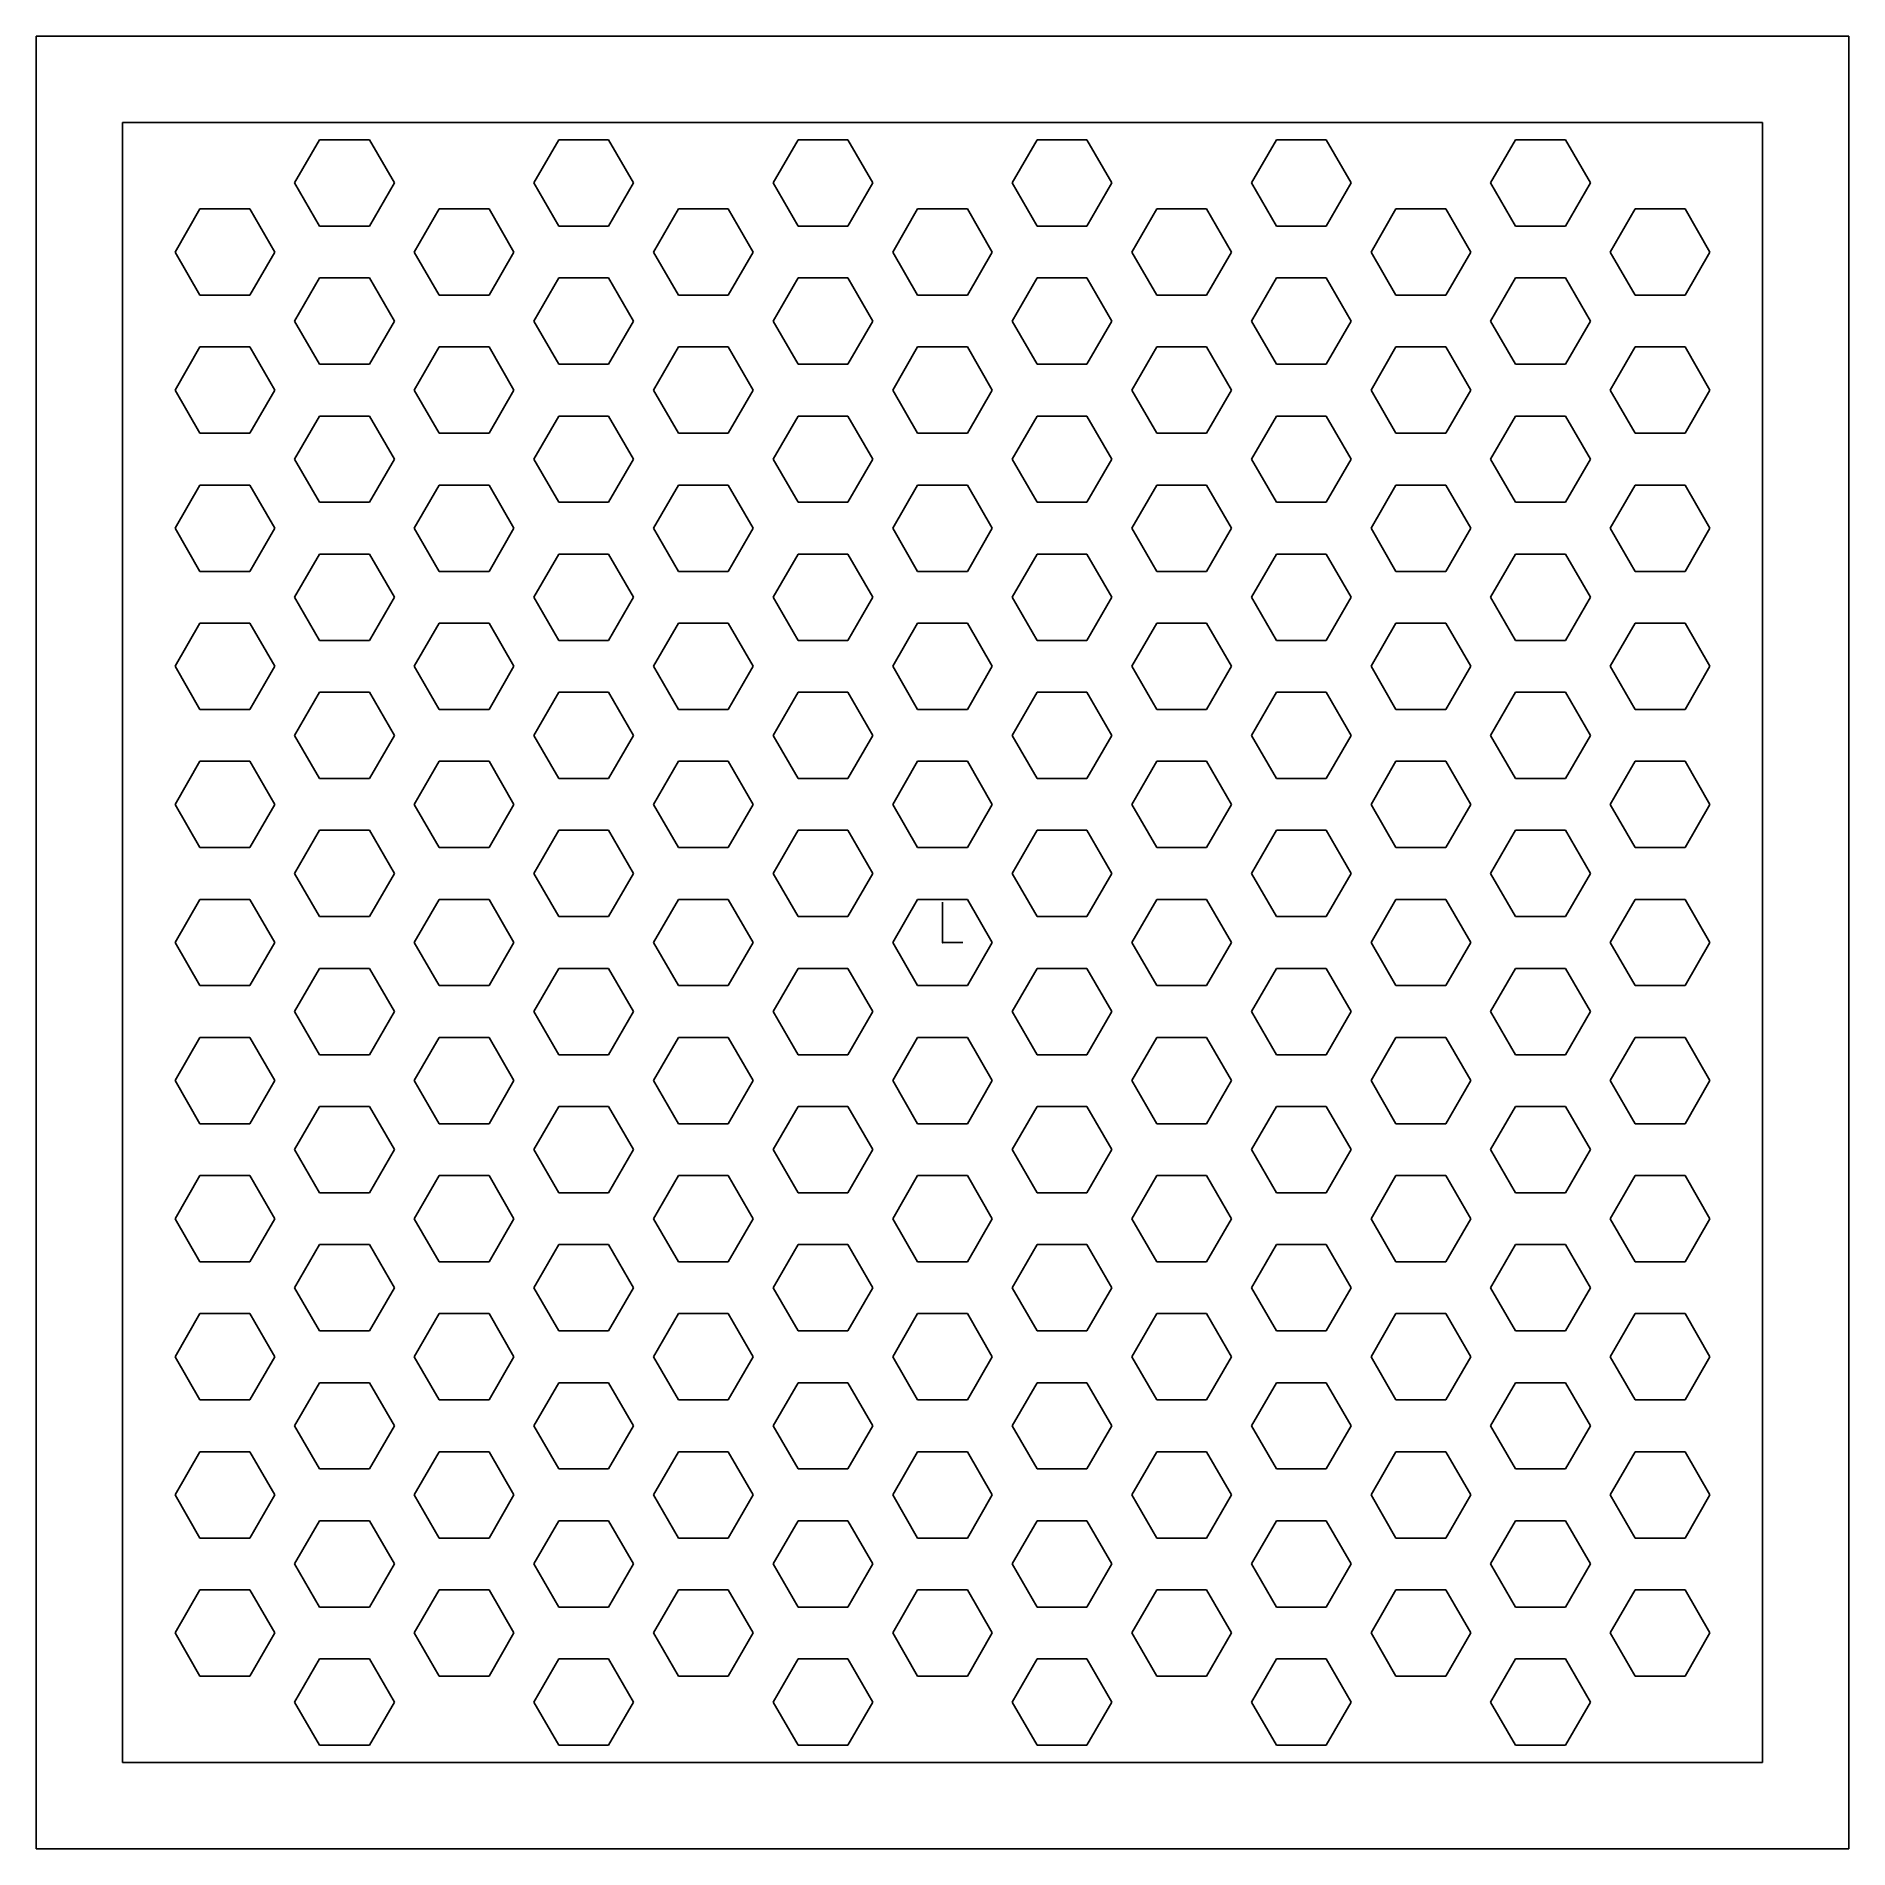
# Paper-space layout '_Front' of a CAD drawing. Header units: inches. Extents: x -10.5 to 10.5, y -10.5 to 10.5.
import ezdxf

# ---------------------------------------------------------------- set-up
doc = ezdxf.new("R2010")
doc.units = ezdxf.units.IN
doc.header["$MEASUREMENT"] = 0
doc.header["$PDSIZE"] = -1

psp = doc.layouts.new('_Front')

# ---------------------------------------------------------------- linework, layer by layer
at = {"color": 7, "linetype": 'Continuous', "lineweight": 25}
for p, q in [((-10.5, 10.5), (-10.5, -10.5)), ((10.5, 10.5), (-10.5, 10.5)), ((10.5, -10.5), (10.5, 10.5)), ((-9.5, 9.5), (-9.5, -9.5)), ((9.5, 9.5), (-9.5, 9.5)), ((9.5, -9.5), (9.5, 9.5)), ((-7.217, 9.3), (-7.506, 8.8)), ((-6.64, 9.3), (-7.217, 9.3)), ((-6.351, 8.8), (-6.64, 9.3)), ((-4.446, 9.3), (-4.734, 8.8)), ((-3.868, 9.3), (-4.446, 9.3)), ((-3.58, 8.8), (-3.868, 9.3)), ((-1.674, 9.3), (-1.963, 8.8)), ((-1.097, 9.3), (-1.674, 9.3)), ((-0.808, 8.8), (-1.097, 9.3)), ((1.097, 9.3), (0.808, 8.8)), ((1.674, 9.3), (1.097, 9.3)), ((1.963, 8.8), (1.674, 9.3)), ((3.868, 9.3), (3.58, 8.8)), ((4.446, 9.3), (3.868, 9.3)), ((4.734, 8.8), (4.446, 9.3)), ((6.64, 9.3), (6.351, 8.8)), ((7.217, 9.3), (6.64, 9.3)), ((7.506, 8.8), (7.217, 9.3)), ((-7.506, 8.8), (-7.217, 8.3)), ((-6.64, 8.3), (-6.351, 8.8)), ((-4.734, 8.8), (-4.446, 8.3)), ((-3.868, 8.3), (-3.58, 8.8)), ((-1.963, 8.8), (-1.674, 8.3)), ((-1.097, 8.3), (-0.808, 8.8)), ((0.808, 8.8), (1.097, 8.3)), ((1.674, 8.3), (1.963, 8.8)), ((3.58, 8.8), (3.868, 8.3)), ((4.446, 8.3), (4.734, 8.8)), ((6.351, 8.8), (6.64, 8.3)), ((7.217, 8.3), (7.506, 8.8)), ((-8.603, 8.5), (-8.891, 8)), ((-8.025, 8.5), (-8.603, 8.5)), ((-7.736, 8), (-8.025, 8.5)), ((-5.831, 8.5), (-6.12, 8)), ((-5.254, 8.5), (-5.831, 8.5)), ((-4.965, 8), (-5.254, 8.5)), ((-3.06, 8.5), (-3.349, 8)), ((-2.483, 8.5), (-3.06, 8.5)), ((-2.194, 8), (-2.483, 8.5)), ((-0.289, 8.5), (-0.577, 8)), ((0.289, 8.5), (-0.289, 8.5)), ((0.577, 8), (0.289, 8.5)), ((2.483, 8.5), (2.194, 8)), ((3.06, 8.5), (2.483, 8.5)), ((3.349, 8), (3.06, 8.5)), ((5.254, 8.5), (4.965, 8)), ((5.831, 8.5), (5.254, 8.5)), ((6.12, 8), (5.831, 8.5)), ((8.025, 8.5), (7.736, 8)), ((8.603, 8.5), (8.025, 8.5)), ((8.891, 8), (8.603, 8.5)), ((-7.217, 8.3), (-6.64, 8.3)), ((-4.446, 8.3), (-3.868, 8.3)), ((-1.674, 8.3), (-1.097, 8.3)), ((1.097, 8.3), (1.674, 8.3)), ((3.868, 8.3), (4.446, 8.3)), ((6.64, 8.3), (7.217, 8.3)), ((-8.891, 8), (-8.603, 7.5)), ((-8.025, 7.5), (-7.736, 8)), ((-6.12, 8), (-5.831, 7.5)), ((-5.254, 7.5), (-4.965, 8)), ((-3.349, 8), (-3.06, 7.5)), ((-2.483, 7.5), (-2.194, 8)), ((-0.577, 8), (-0.289, 7.5)), ((0.289, 7.5), (0.577, 8)), ((2.194, 8), (2.483, 7.5)), ((3.06, 7.5), (3.349, 8)), ((4.965, 8), (5.254, 7.5)), ((5.831, 7.5), (6.12, 8)), ((7.736, 8), (8.025, 7.5)), ((8.603, 7.5), (8.891, 8)), ((-7.217, 7.7), (-7.506, 7.2)), ((-6.64, 7.7), (-7.217, 7.7)), ((-6.351, 7.2), (-6.64, 7.7)), ((-4.446, 7.7), (-4.734, 7.2)), ((-3.868, 7.7), (-4.446, 7.7)), ((-3.58, 7.2), (-3.868, 7.7)), ((-1.674, 7.7), (-1.963, 7.2)), ((-1.097, 7.7), (-1.674, 7.7)), ((-0.808, 7.2), (-1.097, 7.7)), ((1.097, 7.7), (0.808, 7.2)), ((1.674, 7.7), (1.097, 7.7)), ((1.963, 7.2), (1.674, 7.7)), ((3.868, 7.7), (3.58, 7.2)), ((4.446, 7.7), (3.868, 7.7)), ((4.734, 7.2), (4.446, 7.7)), ((6.64, 7.7), (6.351, 7.2)), ((7.217, 7.7), (6.64, 7.7)), ((7.506, 7.2), (7.217, 7.7)), ((-8.603, 7.5), (-8.025, 7.5)), ((-5.831, 7.5), (-5.254, 7.5)), ((-3.06, 7.5), (-2.483, 7.5)), ((-0.289, 7.5), (0.289, 7.5)), ((2.483, 7.5), (3.06, 7.5)), ((5.254, 7.5), (5.831, 7.5)), ((8.025, 7.5), (8.603, 7.5)), ((-7.506, 7.2), (-7.217, 6.7)), ((-6.64, 6.7), (-6.351, 7.2)), ((-4.734, 7.2), (-4.446, 6.7)), ((-3.868, 6.7), (-3.58, 7.2)), ((-1.963, 7.2), (-1.674, 6.7)), ((-1.097, 6.7), (-0.808, 7.2)), ((0.808, 7.2), (1.097, 6.7)), ((1.674, 6.7), (1.963, 7.2)), ((3.58, 7.2), (3.868, 6.7)), ((4.446, 6.7), (4.734, 7.2)), ((6.351, 7.2), (6.64, 6.7)), ((7.217, 6.7), (7.506, 7.2)), ((-8.603, 6.9), (-8.891, 6.4)), ((-8.025, 6.9), (-8.603, 6.9)), ((-7.736, 6.4), (-8.025, 6.9)), ((-5.831, 6.9), (-6.12, 6.4)), ((-5.254, 6.9), (-5.831, 6.9)), ((-4.965, 6.4), (-5.254, 6.9)), ((-3.06, 6.9), (-3.349, 6.4)), ((-2.483, 6.9), (-3.06, 6.9)), ((-2.194, 6.4), (-2.483, 6.9)), ((-0.289, 6.9), (-0.577, 6.4)), ((0.289, 6.9), (-0.289, 6.9)), ((0.577, 6.4), (0.289, 6.9)), ((2.483, 6.9), (2.194, 6.4)), ((3.06, 6.9), (2.483, 6.9)), ((3.349, 6.4), (3.06, 6.9)), ((5.254, 6.9), (4.965, 6.4)), ((5.831, 6.9), (5.254, 6.9)), ((6.12, 6.4), (5.831, 6.9)), ((8.025, 6.9), (7.736, 6.4)), ((8.603, 6.9), (8.025, 6.9)), ((8.891, 6.4), (8.603, 6.9)), ((-7.217, 6.7), (-6.64, 6.7)), ((-4.446, 6.7), (-3.868, 6.7)), ((-1.674, 6.7), (-1.097, 6.7)), ((1.097, 6.7), (1.674, 6.7)), ((3.868, 6.7), (4.446, 6.7)), ((6.64, 6.7), (7.217, 6.7)), ((-8.891, 6.4), (-8.603, 5.9)), ((-8.025, 5.9), (-7.736, 6.4)), ((-6.12, 6.4), (-5.831, 5.9)), ((-5.254, 5.9), (-4.965, 6.4)), ((-3.349, 6.4), (-3.06, 5.9)), ((-2.483, 5.9), (-2.194, 6.4)), ((-0.577, 6.4), (-0.289, 5.9)), ((0.289, 5.9), (0.577, 6.4)), ((2.194, 6.4), (2.483, 5.9)), ((3.06, 5.9), (3.349, 6.4)), ((4.965, 6.4), (5.254, 5.9)), ((5.831, 5.9), (6.12, 6.4)), ((7.736, 6.4), (8.025, 5.9)), ((8.603, 5.9), (8.891, 6.4)), ((-7.217, 6.1), (-7.506, 5.6)), ((-6.64, 6.1), (-7.217, 6.1)), ((-6.351, 5.6), (-6.64, 6.1)), ((-4.446, 6.1), (-4.734, 5.6)), ((-3.868, 6.1), (-4.446, 6.1)), ((-3.58, 5.6), (-3.868, 6.1)), ((-1.674, 6.1), (-1.963, 5.6)), ((-1.097, 6.1), (-1.674, 6.1)), ((-0.808, 5.6), (-1.097, 6.1)), ((1.097, 6.1), (0.808, 5.6)), ((1.674, 6.1), (1.097, 6.1)), ((1.963, 5.6), (1.674, 6.1)), ((3.868, 6.1), (3.58, 5.6)), ((4.446, 6.1), (3.868, 6.1)), ((4.734, 5.6), (4.446, 6.1)), ((6.64, 6.1), (6.351, 5.6)), ((7.217, 6.1), (6.64, 6.1)), ((7.506, 5.6), (7.217, 6.1)), ((-8.603, 5.9), (-8.025, 5.9)), ((-5.831, 5.9), (-5.254, 5.9)), ((-3.06, 5.9), (-2.483, 5.9)), ((-0.289, 5.9), (0.289, 5.9)), ((2.483, 5.9), (3.06, 5.9)), ((5.254, 5.9), (5.831, 5.9)), ((8.025, 5.9), (8.603, 5.9)), ((-7.506, 5.6), (-7.217, 5.1)), ((-6.64, 5.1), (-6.351, 5.6)), ((-4.734, 5.6), (-4.446, 5.1)), ((-3.868, 5.1), (-3.58, 5.6)), ((-1.963, 5.6), (-1.674, 5.1)), ((-1.097, 5.1), (-0.808, 5.6)), ((0.808, 5.6), (1.097, 5.1)), ((1.674, 5.1), (1.963, 5.6)), ((3.58, 5.6), (3.868, 5.1)), ((4.446, 5.1), (4.734, 5.6)), ((6.351, 5.6), (6.64, 5.1)), ((7.217, 5.1), (7.506, 5.6)), ((-8.603, 5.3), (-8.891, 4.8)), ((-8.025, 5.3), (-8.603, 5.3)), ((-7.736, 4.8), (-8.025, 5.3)), ((-5.831, 5.3), (-6.12, 4.8)), ((-5.254, 5.3), (-5.831, 5.3)), ((-4.965, 4.8), (-5.254, 5.3)), ((-3.06, 5.3), (-3.349, 4.8)), ((-2.483, 5.3), (-3.06, 5.3)), ((-2.194, 4.8), (-2.483, 5.3)), ((-0.289, 5.3), (-0.577, 4.8)), ((0.289, 5.3), (-0.289, 5.3)), ((0.577, 4.8), (0.289, 5.3)), ((2.483, 5.3), (2.194, 4.8)), ((3.06, 5.3), (2.483, 5.3)), ((3.349, 4.8), (3.06, 5.3)), ((5.254, 5.3), (4.965, 4.8)), ((5.831, 5.3), (5.254, 5.3)), ((6.12, 4.8), (5.831, 5.3)), ((8.025, 5.3), (7.736, 4.8)), ((8.603, 5.3), (8.025, 5.3)), ((8.891, 4.8), (8.603, 5.3)), ((-7.217, 5.1), (-6.64, 5.1)), ((-4.446, 5.1), (-3.868, 5.1)), ((-1.674, 5.1), (-1.097, 5.1)), ((1.097, 5.1), (1.674, 5.1)), ((3.868, 5.1), (4.446, 5.1)), ((6.64, 5.1), (7.217, 5.1)), ((-8.891, 4.8), (-8.603, 4.3)), ((-8.025, 4.3), (-7.736, 4.8)), ((-6.12, 4.8), (-5.831, 4.3)), ((-5.254, 4.3), (-4.965, 4.8)), ((-3.349, 4.8), (-3.06, 4.3)), ((-2.483, 4.3), (-2.194, 4.8)), ((-0.577, 4.8), (-0.289, 4.3)), ((0.289, 4.3), (0.577, 4.8)), ((2.194, 4.8), (2.483, 4.3)), ((3.06, 4.3), (3.349, 4.8)), ((4.965, 4.8), (5.254, 4.3)), ((5.831, 4.3), (6.12, 4.8)), ((7.736, 4.8), (8.025, 4.3)), ((8.603, 4.3), (8.891, 4.8)), ((-7.217, 4.5), (-7.506, 4)), ((-6.64, 4.5), (-7.217, 4.5)), ((-6.351, 4), (-6.64, 4.5)), ((-4.446, 4.5), (-4.734, 4)), ((-3.868, 4.5), (-4.446, 4.5)), ((-3.58, 4), (-3.868, 4.5)), ((-1.674, 4.5), (-1.963, 4)), ((-1.097, 4.5), (-1.674, 4.5)), ((-0.808, 4), (-1.097, 4.5)), ((1.097, 4.5), (0.808, 4)), ((1.674, 4.5), (1.097, 4.5)), ((1.963, 4), (1.674, 4.5)), ((3.868, 4.5), (3.58, 4)), ((4.446, 4.5), (3.868, 4.5)), ((4.734, 4), (4.446, 4.5)), ((6.64, 4.5), (6.351, 4)), ((7.217, 4.5), (6.64, 4.5)), ((7.506, 4), (7.217, 4.5)), ((-8.603, 4.3), (-8.025, 4.3)), ((-5.831, 4.3), (-5.254, 4.3)), ((-3.06, 4.3), (-2.483, 4.3)), ((-0.289, 4.3), (0.289, 4.3)), ((2.483, 4.3), (3.06, 4.3)), ((5.254, 4.3), (5.831, 4.3)), ((8.025, 4.3), (8.603, 4.3)), ((-7.506, 4), (-7.217, 3.5)), ((-6.64, 3.5), (-6.351, 4)), ((-4.734, 4), (-4.446, 3.5)), ((-3.868, 3.5), (-3.58, 4)), ((-1.963, 4), (-1.674, 3.5)), ((-1.097, 3.5), (-0.808, 4)), ((0.808, 4), (1.097, 3.5)), ((1.674, 3.5), (1.963, 4)), ((3.58, 4), (3.868, 3.5)), ((4.446, 3.5), (4.734, 4)), ((6.351, 4), (6.64, 3.5)), ((7.217, 3.5), (7.506, 4)), ((-8.603, 3.7), (-8.891, 3.2)), ((-8.025, 3.7), (-8.603, 3.7)), ((-7.736, 3.2), (-8.025, 3.7)), ((-5.831, 3.7), (-6.12, 3.2)), ((-5.254, 3.7), (-5.831, 3.7)), ((-4.965, 3.2), (-5.254, 3.7)), ((-3.06, 3.7), (-3.349, 3.2)), ((-2.483, 3.7), (-3.06, 3.7)), ((-2.194, 3.2), (-2.483, 3.7)), ((-0.289, 3.7), (-0.577, 3.2)), ((0.289, 3.7), (-0.289, 3.7)), ((0.577, 3.2), (0.289, 3.7)), ((2.483, 3.7), (2.194, 3.2)), ((3.06, 3.7), (2.483, 3.7)), ((3.349, 3.2), (3.06, 3.7)), ((5.254, 3.7), (4.965, 3.2)), ((5.831, 3.7), (5.254, 3.7)), ((6.12, 3.2), (5.831, 3.7)), ((8.025, 3.7), (7.736, 3.2)), ((8.603, 3.7), (8.025, 3.7)), ((8.891, 3.2), (8.603, 3.7)), ((-7.217, 3.5), (-6.64, 3.5)), ((-4.446, 3.5), (-3.868, 3.5)), ((-1.674, 3.5), (-1.097, 3.5)), ((1.097, 3.5), (1.674, 3.5)), ((3.868, 3.5), (4.446, 3.5)), ((6.64, 3.5), (7.217, 3.5)), ((-8.891, 3.2), (-8.603, 2.7)), ((-8.025, 2.7), (-7.736, 3.2)), ((-6.12, 3.2), (-5.831, 2.7)), ((-5.254, 2.7), (-4.965, 3.2)), ((-3.349, 3.2), (-3.06, 2.7)), ((-2.483, 2.7), (-2.194, 3.2)), ((-0.577, 3.2), (-0.289, 2.7)), ((0.289, 2.7), (0.577, 3.2)), ((2.194, 3.2), (2.483, 2.7)), ((3.06, 2.7), (3.349, 3.2)), ((4.965, 3.2), (5.254, 2.7)), ((5.831, 2.7), (6.12, 3.2)), ((7.736, 3.2), (8.025, 2.7)), ((8.603, 2.7), (8.891, 3.2)), ((-7.217, 2.9), (-7.506, 2.4)), ((-6.64, 2.9), (-7.217, 2.9)), ((-6.351, 2.4), (-6.64, 2.9)), ((-4.446, 2.9), (-4.734, 2.4)), ((-3.868, 2.9), (-4.446, 2.9)), ((-3.58, 2.4), (-3.868, 2.9)), ((-1.674, 2.9), (-1.963, 2.4)), ((-1.097, 2.9), (-1.674, 2.9)), ((-0.808, 2.4), (-1.097, 2.9)), ((1.097, 2.9), (0.808, 2.4)), ((1.674, 2.9), (1.097, 2.9)), ((1.963, 2.4), (1.674, 2.9)), ((3.868, 2.9), (3.58, 2.4)), ((4.446, 2.9), (3.868, 2.9)), ((4.734, 2.4), (4.446, 2.9)), ((6.64, 2.9), (6.351, 2.4)), ((7.217, 2.9), (6.64, 2.9)), ((7.506, 2.4), (7.217, 2.9)), ((-8.603, 2.7), (-8.025, 2.7)), ((-5.831, 2.7), (-5.254, 2.7)), ((-3.06, 2.7), (-2.483, 2.7)), ((-0.289, 2.7), (0.289, 2.7)), ((2.483, 2.7), (3.06, 2.7)), ((5.254, 2.7), (5.831, 2.7)), ((8.025, 2.7), (8.603, 2.7)), ((-7.506, 2.4), (-7.217, 1.9)), ((-6.64, 1.9), (-6.351, 2.4)), ((-4.734, 2.4), (-4.446, 1.9)), ((-3.868, 1.9), (-3.58, 2.4)), ((-1.963, 2.4), (-1.674, 1.9)), ((-1.097, 1.9), (-0.808, 2.4)), ((0.808, 2.4), (1.097, 1.9)), ((1.674, 1.9), (1.963, 2.4)), ((3.58, 2.4), (3.868, 1.9)), ((4.446, 1.9), (4.734, 2.4)), ((6.351, 2.4), (6.64, 1.9)), ((7.217, 1.9), (7.506, 2.4)), ((-8.603, 2.1), (-8.891, 1.6)), ((-8.025, 2.1), (-8.603, 2.1)), ((-7.736, 1.6), (-8.025, 2.1)), ((-5.831, 2.1), (-6.12, 1.6)), ((-5.254, 2.1), (-5.831, 2.1)), ((-4.965, 1.6), (-5.254, 2.1)), ((-3.06, 2.1), (-3.349, 1.6)), ((-2.483, 2.1), (-3.06, 2.1)), ((-2.194, 1.6), (-2.483, 2.1)), ((-0.289, 2.1), (-0.577, 1.6)), ((0.289, 2.1), (-0.289, 2.1)), ((0.577, 1.6), (0.289, 2.1)), ((2.483, 2.1), (2.194, 1.6)), ((3.06, 2.1), (2.483, 2.1)), ((3.349, 1.6), (3.06, 2.1)), ((5.254, 2.1), (4.965, 1.6)), ((5.831, 2.1), (5.254, 2.1)), ((6.12, 1.6), (5.831, 2.1)), ((8.025, 2.1), (7.736, 1.6)), ((8.603, 2.1), (8.025, 2.1)), ((8.891, 1.6), (8.603, 2.1)), ((-7.217, 1.9), (-6.64, 1.9)), ((-4.446, 1.9), (-3.868, 1.9)), ((-1.674, 1.9), (-1.097, 1.9)), ((1.097, 1.9), (1.674, 1.9)), ((3.868, 1.9), (4.446, 1.9)), ((6.64, 1.9), (7.217, 1.9)), ((-8.891, 1.6), (-8.603, 1.1)), ((-8.025, 1.1), (-7.736, 1.6)), ((-6.12, 1.6), (-5.831, 1.1)), ((-5.254, 1.1), (-4.965, 1.6)), ((-3.349, 1.6), (-3.06, 1.1)), ((-2.483, 1.1), (-2.194, 1.6)), ((-0.577, 1.6), (-0.289, 1.1)), ((0.289, 1.1), (0.577, 1.6)), ((2.194, 1.6), (2.483, 1.1)), ((3.06, 1.1), (3.349, 1.6)), ((4.965, 1.6), (5.254, 1.1)), ((5.831, 1.1), (6.12, 1.6)), ((7.736, 1.6), (8.025, 1.1)), ((8.603, 1.1), (8.891, 1.6)), ((-7.217, 1.3), (-7.506, 0.8)), ((-6.64, 1.3), (-7.217, 1.3)), ((-6.351, 0.8), (-6.64, 1.3)), ((-4.446, 1.3), (-4.734, 0.8)), ((-3.868, 1.3), (-4.446, 1.3)), ((-3.58, 0.8), (-3.868, 1.3)), ((-1.674, 1.3), (-1.963, 0.8)), ((-1.097, 1.3), (-1.674, 1.3)), ((-0.808, 0.8), (-1.097, 1.3)), ((1.097, 1.3), (0.808, 0.8)), ((1.674, 1.3), (1.097, 1.3)), ((1.963, 0.8), (1.674, 1.3)), ((3.868, 1.3), (3.58, 0.8)), ((4.446, 1.3), (3.868, 1.3)), ((4.734, 0.8), (4.446, 1.3)), ((6.64, 1.3), (6.351, 0.8)), ((7.217, 1.3), (6.64, 1.3)), ((7.506, 0.8), (7.217, 1.3)), ((-8.603, 1.1), (-8.025, 1.1)), ((-5.831, 1.1), (-5.254, 1.1)), ((-3.06, 1.1), (-2.483, 1.1)), ((-0.289, 1.1), (0.289, 1.1)), ((2.483, 1.1), (3.06, 1.1)), ((5.254, 1.1), (5.831, 1.1)), ((8.025, 1.1), (8.603, 1.1)), ((-7.506, 0.8), (-7.217, 0.3)), ((-6.64, 0.3), (-6.351, 0.8)), ((-4.734, 0.8), (-4.446, 0.3)), ((-3.868, 0.3), (-3.58, 0.8)), ((-1.963, 0.8), (-1.674, 0.3)), ((-1.097, 0.3), (-0.808, 0.8)), ((0.808, 0.8), (1.097, 0.3)), ((1.674, 0.3), (1.963, 0.8)), ((3.58, 0.8), (3.868, 0.3)), ((4.446, 0.3), (4.734, 0.8)), ((6.351, 0.8), (6.64, 0.3)), ((7.217, 0.3), (7.506, 0.8)), ((-8.603, 0.5), (-8.891, 0)), ((-8.025, 0.5), (-8.603, 0.5)), ((-7.736, 0), (-8.025, 0.5)), ((-5.831, 0.5), (-6.12, 0)), ((-5.254, 0.5), (-5.831, 0.5)), ((-4.965, 0), (-5.254, 0.5)), ((-3.06, 0.5), (-3.349, 0)), ((-2.483, 0.5), (-3.06, 0.5)), ((-2.194, 0), (-2.483, 0.5)), ((-0.289, 0.5), (-0.577, 0)), ((0.289, 0.5), (-0.289, 0.5)), ((0.577, 0), (0.289, 0.5)), ((2.483, 0.5), (2.194, 0)), ((3.06, 0.5), (2.483, 0.5)), ((3.349, 0), (3.06, 0.5)), ((5.254, 0.5), (4.965, 0)), ((5.831, 0.5), (5.254, 0.5)), ((6.12, 0), (5.831, 0.5)), ((8.025, 0.5), (7.736, 0)), ((8.603, 0.5), (8.025, 0.5)), ((8.891, 0), (8.603, 0.5)), ((-7.217, 0.3), (-6.64, 0.3)), ((-4.446, 0.3), (-3.868, 0.3)), ((-1.674, 0.3), (-1.097, 0.3)), ((1.097, 0.3), (1.674, 0.3)), ((3.868, 0.3), (4.446, 0.3)), ((6.64, 0.3), (7.217, 0.3)), ((-8.891, 0), (-8.603, -0.5)), ((-8.025, -0.5), (-7.736, 0)), ((-6.12, 0), (-5.831, -0.5)), ((-5.254, -0.5), (-4.965, 0)), ((-3.349, 0), (-3.06, -0.5)), ((-2.483, -0.5), (-2.194, 0)), ((-0.577, 0), (-0.289, -0.5)), ((0.289, -0.5), (0.577, 0)), ((2.194, 0), (2.483, -0.5)), ((3.06, -0.5), (3.349, 0)), ((4.965, 0), (5.254, -0.5)), ((5.831, -0.5), (6.12, 0)), ((7.736, 0), (8.025, -0.5)), ((8.603, -0.5), (8.891, 0)), ((-7.217, -0.3), (-7.506, -0.8)), ((-6.64, -0.3), (-7.217, -0.3)), ((-6.351, -0.8), (-6.64, -0.3)), ((-4.446, -0.3), (-4.734, -0.8)), ((-3.868, -0.3), (-4.446, -0.3)), ((-3.58, -0.8), (-3.868, -0.3)), ((-1.674, -0.3), (-1.963, -0.8)), ((-1.097, -0.3), (-1.674, -0.3)), ((-0.808, -0.8), (-1.097, -0.3)), ((1.097, -0.3), (0.808, -0.8)), ((1.674, -0.3), (1.097, -0.3)), ((1.963, -0.8), (1.674, -0.3)), ((3.868, -0.3), (3.58, -0.8)), ((4.446, -0.3), (3.868, -0.3)), ((4.734, -0.8), (4.446, -0.3)), ((6.64, -0.3), (6.351, -0.8)), ((7.217, -0.3), (6.64, -0.3)), ((7.506, -0.8), (7.217, -0.3)), ((-8.603, -0.5), (-8.025, -0.5)), ((-5.831, -0.5), (-5.254, -0.5)), ((-3.06, -0.5), (-2.483, -0.5)), ((-0.289, -0.5), (0.289, -0.5)), ((2.483, -0.5), (3.06, -0.5)), ((5.254, -0.5), (5.831, -0.5)), ((8.025, -0.5), (8.603, -0.5)), ((-7.506, -0.8), (-7.217, -1.3)), ((-6.64, -1.3), (-6.351, -0.8)), ((-4.734, -0.8), (-4.446, -1.3)), ((-3.868, -1.3), (-3.58, -0.8)), ((-1.963, -0.8), (-1.674, -1.3)), ((-1.097, -1.3), (-0.808, -0.8)), ((0.808, -0.8), (1.097, -1.3)), ((1.674, -1.3), (1.963, -0.8)), ((3.58, -0.8), (3.868, -1.3)), ((4.446, -1.3), (4.734, -0.8)), ((6.351, -0.8), (6.64, -1.3)), ((7.217, -1.3), (7.506, -0.8)), ((-8.603, -1.1), (-8.891, -1.6)), ((-8.025, -1.1), (-8.603, -1.1)), ((-7.736, -1.6), (-8.025, -1.1)), ((-5.831, -1.1), (-6.12, -1.6)), ((-5.254, -1.1), (-5.831, -1.1)), ((-4.965, -1.6), (-5.254, -1.1)), ((-3.06, -1.1), (-3.349, -1.6)), ((-2.483, -1.1), (-3.06, -1.1)), ((-2.194, -1.6), (-2.483, -1.1)), ((-0.289, -1.1), (-0.577, -1.6)), ((0.289, -1.1), (-0.289, -1.1)), ((0.577, -1.6), (0.289, -1.1)), ((2.483, -1.1), (2.194, -1.6)), ((3.06, -1.1), (2.483, -1.1)), ((3.349, -1.6), (3.06, -1.1)), ((5.254, -1.1), (4.965, -1.6)), ((5.831, -1.1), (5.254, -1.1)), ((6.12, -1.6), (5.831, -1.1)), ((8.025, -1.1), (7.736, -1.6)), ((8.603, -1.1), (8.025, -1.1)), ((8.891, -1.6), (8.603, -1.1)), ((-7.217, -1.3), (-6.64, -1.3)), ((-4.446, -1.3), (-3.868, -1.3)), ((-1.674, -1.3), (-1.097, -1.3)), ((1.097, -1.3), (1.674, -1.3)), ((3.868, -1.3), (4.446, -1.3)), ((6.64, -1.3), (7.217, -1.3)), ((-8.891, -1.6), (-8.603, -2.1)), ((-8.025, -2.1), (-7.736, -1.6)), ((-6.12, -1.6), (-5.831, -2.1)), ((-5.254, -2.1), (-4.965, -1.6)), ((-3.349, -1.6), (-3.06, -2.1)), ((-2.483, -2.1), (-2.194, -1.6)), ((-0.577, -1.6), (-0.289, -2.1)), ((0.289, -2.1), (0.577, -1.6)), ((2.194, -1.6), (2.483, -2.1)), ((3.06, -2.1), (3.349, -1.6)), ((4.965, -1.6), (5.254, -2.1)), ((5.831, -2.1), (6.12, -1.6)), ((7.736, -1.6), (8.025, -2.1)), ((8.603, -2.1), (8.891, -1.6)), ((-8.603, -2.1), (-8.025, -2.1)), ((-7.217, -1.9), (-7.506, -2.4)), ((-6.64, -1.9), (-7.217, -1.9)), ((-6.351, -2.4), (-6.64, -1.9)), ((-5.831, -2.1), (-5.254, -2.1)), ((-4.446, -1.9), (-4.734, -2.4)), ((-3.868, -1.9), (-4.446, -1.9)), ((-3.58, -2.4), (-3.868, -1.9)), ((-3.06, -2.1), (-2.483, -2.1)), ((-1.674, -1.9), (-1.963, -2.4)), ((-1.097, -1.9), (-1.674, -1.9)), ((-0.808, -2.4), (-1.097, -1.9)), ((-0.289, -2.1), (0.289, -2.1)), ((1.097, -1.9), (0.808, -2.4)), ((1.674, -1.9), (1.097, -1.9)), ((1.963, -2.4), (1.674, -1.9)), ((2.483, -2.1), (3.06, -2.1)), ((3.868, -1.9), (3.58, -2.4)), ((4.446, -1.9), (3.868, -1.9)), ((4.734, -2.4), (4.446, -1.9)), ((5.254, -2.1), (5.831, -2.1)), ((6.64, -1.9), (6.351, -2.4)), ((7.217, -1.9), (6.64, -1.9)), ((7.506, -2.4), (7.217, -1.9)), ((8.025, -2.1), (8.603, -2.1)), ((-7.506, -2.4), (-7.217, -2.9)), ((-6.64, -2.9), (-6.351, -2.4)), ((-4.734, -2.4), (-4.446, -2.9)), ((-3.868, -2.9), (-3.58, -2.4)), ((-1.963, -2.4), (-1.674, -2.9)), ((-1.097, -2.9), (-0.808, -2.4)), ((0.808, -2.4), (1.097, -2.9)), ((1.674, -2.9), (1.963, -2.4)), ((3.58, -2.4), (3.868, -2.9)), ((4.446, -2.9), (4.734, -2.4)), ((6.351, -2.4), (6.64, -2.9)), ((7.217, -2.9), (7.506, -2.4)), ((-8.603, -2.7), (-8.891, -3.2)), ((-8.025, -2.7), (-8.603, -2.7)), ((-7.736, -3.2), (-8.025, -2.7)), ((-5.831, -2.7), (-6.12, -3.2)), ((-5.254, -2.7), (-5.831, -2.7)), ((-4.965, -3.2), (-5.254, -2.7)), ((-3.06, -2.7), (-3.349, -3.2)), ((-2.483, -2.7), (-3.06, -2.7)), ((-2.194, -3.2), (-2.483, -2.7)), ((-0.289, -2.7), (-0.577, -3.2)), ((0.289, -2.7), (-0.289, -2.7)), ((0.577, -3.2), (0.289, -2.7)), ((2.483, -2.7), (2.194, -3.2)), ((3.06, -2.7), (2.483, -2.7)), ((3.349, -3.2), (3.06, -2.7)), ((5.254, -2.7), (4.965, -3.2)), ((5.831, -2.7), (5.254, -2.7)), ((6.12, -3.2), (5.831, -2.7)), ((8.025, -2.7), (7.736, -3.2)), ((8.603, -2.7), (8.025, -2.7)), ((8.891, -3.2), (8.603, -2.7)), ((-7.217, -2.9), (-6.64, -2.9)), ((-4.446, -2.9), (-3.868, -2.9)), ((-1.674, -2.9), (-1.097, -2.9)), ((1.097, -2.9), (1.674, -2.9)), ((3.868, -2.9), (4.446, -2.9)), ((6.64, -2.9), (7.217, -2.9)), ((-8.891, -3.2), (-8.603, -3.7)), ((-8.025, -3.7), (-7.736, -3.2)), ((-6.12, -3.2), (-5.831, -3.7)), ((-5.254, -3.7), (-4.965, -3.2)), ((-3.349, -3.2), (-3.06, -3.7)), ((-2.483, -3.7), (-2.194, -3.2)), ((-0.577, -3.2), (-0.289, -3.7)), ((0.289, -3.7), (0.577, -3.2)), ((2.194, -3.2), (2.483, -3.7)), ((3.06, -3.7), (3.349, -3.2)), ((4.965, -3.2), (5.254, -3.7)), ((5.831, -3.7), (6.12, -3.2)), ((7.736, -3.2), (8.025, -3.7)), ((8.603, -3.7), (8.891, -3.2)), ((-7.217, -3.5), (-7.506, -4)), ((-6.64, -3.5), (-7.217, -3.5)), ((-6.351, -4), (-6.64, -3.5)), ((-4.446, -3.5), (-4.734, -4)), ((-3.868, -3.5), (-4.446, -3.5)), ((-3.58, -4), (-3.868, -3.5)), ((-1.674, -3.5), (-1.963, -4)), ((-1.097, -3.5), (-1.674, -3.5)), ((-0.808, -4), (-1.097, -3.5)), ((1.097, -3.5), (0.808, -4)), ((1.674, -3.5), (1.097, -3.5)), ((1.963, -4), (1.674, -3.5)), ((3.868, -3.5), (3.58, -4)), ((4.446, -3.5), (3.868, -3.5)), ((4.734, -4), (4.446, -3.5)), ((6.64, -3.5), (6.351, -4)), ((7.217, -3.5), (6.64, -3.5)), ((7.506, -4), (7.217, -3.5)), ((-8.603, -3.7), (-8.025, -3.7)), ((-5.831, -3.7), (-5.254, -3.7)), ((-3.06, -3.7), (-2.483, -3.7)), ((-0.289, -3.7), (0.289, -3.7)), ((2.483, -3.7), (3.06, -3.7)), ((5.254, -3.7), (5.831, -3.7)), ((8.025, -3.7), (8.603, -3.7)), ((-7.506, -4), (-7.217, -4.5)), ((-6.64, -4.5), (-6.351, -4)), ((-4.734, -4), (-4.446, -4.5)), ((-3.868, -4.5), (-3.58, -4)), ((-1.963, -4), (-1.674, -4.5)), ((-1.097, -4.5), (-0.808, -4)), ((0.808, -4), (1.097, -4.5)), ((1.674, -4.5), (1.963, -4)), ((3.58, -4), (3.868, -4.5)), ((4.446, -4.5), (4.734, -4)), ((6.351, -4), (6.64, -4.5)), ((7.217, -4.5), (7.506, -4)), ((-8.603, -4.3), (-8.891, -4.8)), ((-8.025, -4.3), (-8.603, -4.3)), ((-7.736, -4.8), (-8.025, -4.3)), ((-5.831, -4.3), (-6.12, -4.8)), ((-5.254, -4.3), (-5.831, -4.3)), ((-4.965, -4.8), (-5.254, -4.3)), ((-3.06, -4.3), (-3.349, -4.8)), ((-2.483, -4.3), (-3.06, -4.3)), ((-2.194, -4.8), (-2.483, -4.3)), ((-0.289, -4.3), (-0.577, -4.8)), ((0.289, -4.3), (-0.289, -4.3)), ((0.577, -4.8), (0.289, -4.3)), ((2.483, -4.3), (2.194, -4.8)), ((3.06, -4.3), (2.483, -4.3)), ((3.349, -4.8), (3.06, -4.3)), ((5.254, -4.3), (4.965, -4.8)), ((5.831, -4.3), (5.254, -4.3)), ((6.12, -4.8), (5.831, -4.3)), ((8.025, -4.3), (7.736, -4.8)), ((8.603, -4.3), (8.025, -4.3)), ((8.891, -4.8), (8.603, -4.3)), ((-7.217, -4.5), (-6.64, -4.5)), ((-4.446, -4.5), (-3.868, -4.5)), ((-1.674, -4.5), (-1.097, -4.5)), ((1.097, -4.5), (1.674, -4.5)), ((3.868, -4.5), (4.446, -4.5)), ((6.64, -4.5), (7.217, -4.5)), ((-8.891, -4.8), (-8.603, -5.3)), ((-8.025, -5.3), (-7.736, -4.8)), ((-6.12, -4.8), (-5.831, -5.3)), ((-5.254, -5.3), (-4.965, -4.8)), ((-3.349, -4.8), (-3.06, -5.3)), ((-2.483, -5.3), (-2.194, -4.8)), ((-0.577, -4.8), (-0.289, -5.3)), ((0.289, -5.3), (0.577, -4.8)), ((2.194, -4.8), (2.483, -5.3)), ((3.06, -5.3), (3.349, -4.8)), ((4.965, -4.8), (5.254, -5.3)), ((5.831, -5.3), (6.12, -4.8)), ((7.736, -4.8), (8.025, -5.3)), ((8.603, -5.3), (8.891, -4.8)), ((-7.217, -5.1), (-7.506, -5.6)), ((-6.64, -5.1), (-7.217, -5.1)), ((-6.351, -5.6), (-6.64, -5.1)), ((-4.446, -5.1), (-4.734, -5.6)), ((-3.868, -5.1), (-4.446, -5.1)), ((-3.58, -5.6), (-3.868, -5.1)), ((-1.674, -5.1), (-1.963, -5.6)), ((-1.097, -5.1), (-1.674, -5.1)), ((-0.808, -5.6), (-1.097, -5.1)), ((1.097, -5.1), (0.808, -5.6)), ((1.674, -5.1), (1.097, -5.1)), ((1.963, -5.6), (1.674, -5.1)), ((3.868, -5.1), (3.58, -5.6)), ((4.446, -5.1), (3.868, -5.1)), ((4.734, -5.6), (4.446, -5.1)), ((6.64, -5.1), (6.351, -5.6)), ((7.217, -5.1), (6.64, -5.1)), ((7.506, -5.6), (7.217, -5.1)), ((-8.603, -5.3), (-8.025, -5.3)), ((-5.831, -5.3), (-5.254, -5.3)), ((-3.06, -5.3), (-2.483, -5.3)), ((-0.289, -5.3), (0.289, -5.3)), ((2.483, -5.3), (3.06, -5.3)), ((5.254, -5.3), (5.831, -5.3)), ((8.025, -5.3), (8.603, -5.3)), ((-7.506, -5.6), (-7.217, -6.1)), ((-6.64, -6.1), (-6.351, -5.6)), ((-4.734, -5.6), (-4.446, -6.1)), ((-3.868, -6.1), (-3.58, -5.6)), ((-1.963, -5.6), (-1.674, -6.1)), ((-1.097, -6.1), (-0.808, -5.6)), ((0.808, -5.6), (1.097, -6.1)), ((1.674, -6.1), (1.963, -5.6)), ((3.58, -5.6), (3.868, -6.1)), ((4.446, -6.1), (4.734, -5.6)), ((6.351, -5.6), (6.64, -6.1)), ((7.217, -6.1), (7.506, -5.6)), ((-8.603, -5.9), (-8.891, -6.4)), ((-8.025, -5.9), (-8.603, -5.9)), ((-7.736, -6.4), (-8.025, -5.9)), ((-5.831, -5.9), (-6.12, -6.4)), ((-5.254, -5.9), (-5.831, -5.9)), ((-4.965, -6.4), (-5.254, -5.9)), ((-3.06, -5.9), (-3.349, -6.4)), ((-2.483, -5.9), (-3.06, -5.9)), ((-2.194, -6.4), (-2.483, -5.9)), ((-0.289, -5.9), (-0.577, -6.4)), ((0.289, -5.9), (-0.289, -5.9)), ((0.577, -6.4), (0.289, -5.9)), ((2.483, -5.9), (2.194, -6.4)), ((3.06, -5.9), (2.483, -5.9)), ((3.349, -6.4), (3.06, -5.9)), ((5.254, -5.9), (4.965, -6.4)), ((5.831, -5.9), (5.254, -5.9)), ((6.12, -6.4), (5.831, -5.9)), ((8.025, -5.9), (7.736, -6.4)), ((8.603, -5.9), (8.025, -5.9)), ((8.891, -6.4), (8.603, -5.9)), ((-7.217, -6.1), (-6.64, -6.1)), ((-4.446, -6.1), (-3.868, -6.1)), ((-1.674, -6.1), (-1.097, -6.1)), ((1.097, -6.1), (1.674, -6.1)), ((3.868, -6.1), (4.446, -6.1)), ((6.64, -6.1), (7.217, -6.1)), ((-8.891, -6.4), (-8.603, -6.9)), ((-8.025, -6.9), (-7.736, -6.4)), ((-6.12, -6.4), (-5.831, -6.9)), ((-5.254, -6.9), (-4.965, -6.4)), ((-3.349, -6.4), (-3.06, -6.9)), ((-2.483, -6.9), (-2.194, -6.4)), ((-0.577, -6.4), (-0.289, -6.9)), ((0.289, -6.9), (0.577, -6.4)), ((2.194, -6.4), (2.483, -6.9)), ((3.06, -6.9), (3.349, -6.4)), ((4.965, -6.4), (5.254, -6.9)), ((5.831, -6.9), (6.12, -6.4)), ((7.736, -6.4), (8.025, -6.9)), ((8.603, -6.9), (8.891, -6.4)), ((-7.217, -6.7), (-7.506, -7.2)), ((-6.64, -6.7), (-7.217, -6.7)), ((-6.351, -7.2), (-6.64, -6.7)), ((-4.446, -6.7), (-4.734, -7.2)), ((-3.868, -6.7), (-4.446, -6.7)), ((-3.58, -7.2), (-3.868, -6.7)), ((-1.674, -6.7), (-1.963, -7.2)), ((-1.097, -6.7), (-1.674, -6.7)), ((-0.808, -7.2), (-1.097, -6.7)), ((1.097, -6.7), (0.808, -7.2)), ((1.674, -6.7), (1.097, -6.7)), ((1.963, -7.2), (1.674, -6.7)), ((3.868, -6.7), (3.58, -7.2)), ((4.446, -6.7), (3.868, -6.7)), ((4.734, -7.2), (4.446, -6.7)), ((6.64, -6.7), (6.351, -7.2)), ((7.217, -6.7), (6.64, -6.7)), ((7.506, -7.2), (7.217, -6.7)), ((-8.603, -6.9), (-8.025, -6.9)), ((-5.831, -6.9), (-5.254, -6.9)), ((-3.06, -6.9), (-2.483, -6.9)), ((-0.289, -6.9), (0.289, -6.9)), ((2.483, -6.9), (3.06, -6.9)), ((5.254, -6.9), (5.831, -6.9)), ((8.025, -6.9), (8.603, -6.9)), ((-7.506, -7.2), (-7.217, -7.7)), ((-6.64, -7.7), (-6.351, -7.2)), ((-4.734, -7.2), (-4.446, -7.7)), ((-3.868, -7.7), (-3.58, -7.2)), ((-1.963, -7.2), (-1.674, -7.7)), ((-1.097, -7.7), (-0.808, -7.2)), ((0.808, -7.2), (1.097, -7.7)), ((1.674, -7.7), (1.963, -7.2)), ((3.58, -7.2), (3.868, -7.7)), ((4.446, -7.7), (4.734, -7.2)), ((6.351, -7.2), (6.64, -7.7)), ((7.217, -7.7), (7.506, -7.2)), ((-8.603, -7.5), (-8.891, -8)), ((-8.025, -7.5), (-8.603, -7.5)), ((-7.736, -8), (-8.025, -7.5)), ((-5.831, -7.5), (-6.12, -8)), ((-5.254, -7.5), (-5.831, -7.5)), ((-4.965, -8), (-5.254, -7.5)), ((-3.06, -7.5), (-3.349, -8)), ((-2.483, -7.5), (-3.06, -7.5)), ((-2.194, -8), (-2.483, -7.5)), ((-0.289, -7.5), (-0.577, -8)), ((0.289, -7.5), (-0.289, -7.5)), ((0.577, -8), (0.289, -7.5)), ((2.483, -7.5), (2.194, -8)), ((3.06, -7.5), (2.483, -7.5)), ((3.349, -8), (3.06, -7.5)), ((5.254, -7.5), (4.965, -8)), ((5.831, -7.5), (5.254, -7.5)), ((6.12, -8), (5.831, -7.5)), ((8.025, -7.5), (7.736, -8)), ((8.603, -7.5), (8.025, -7.5)), ((8.891, -8), (8.603, -7.5)), ((-7.217, -7.7), (-6.64, -7.7)), ((-4.446, -7.7), (-3.868, -7.7)), ((-1.674, -7.7), (-1.097, -7.7)), ((1.097, -7.7), (1.674, -7.7)), ((3.868, -7.7), (4.446, -7.7)), ((6.64, -7.7), (7.217, -7.7)), ((-8.891, -8), (-8.603, -8.5)), ((-8.025, -8.5), (-7.736, -8)), ((-6.12, -8), (-5.831, -8.5)), ((-5.254, -8.5), (-4.965, -8)), ((-3.349, -8), (-3.06, -8.5)), ((-2.483, -8.5), (-2.194, -8)), ((-0.577, -8), (-0.289, -8.5)), ((0.289, -8.5), (0.577, -8)), ((2.194, -8), (2.483, -8.5)), ((3.06, -8.5), (3.349, -8)), ((4.965, -8), (5.254, -8.5)), ((5.831, -8.5), (6.12, -8)), ((7.736, -8), (8.025, -8.5)), ((8.603, -8.5), (8.891, -8)), ((-7.217, -8.3), (-7.506, -8.8)), ((-6.64, -8.3), (-7.217, -8.3)), ((-6.351, -8.8), (-6.64, -8.3)), ((-4.446, -8.3), (-4.734, -8.8)), ((-3.868, -8.3), (-4.446, -8.3)), ((-3.58, -8.8), (-3.868, -8.3)), ((-1.674, -8.3), (-1.963, -8.8)), ((-1.097, -8.3), (-1.674, -8.3)), ((-0.808, -8.8), (-1.097, -8.3)), ((1.097, -8.3), (0.808, -8.8)), ((1.674, -8.3), (1.097, -8.3)), ((1.963, -8.8), (1.674, -8.3)), ((3.868, -8.3), (3.58, -8.8)), ((4.446, -8.3), (3.868, -8.3)), ((4.734, -8.8), (4.446, -8.3)), ((6.64, -8.3), (6.351, -8.8)), ((7.217, -8.3), (6.64, -8.3)), ((7.506, -8.8), (7.217, -8.3)), ((-8.603, -8.5), (-8.025, -8.5)), ((-5.831, -8.5), (-5.254, -8.5)), ((-3.06, -8.5), (-2.483, -8.5)), ((-0.289, -8.5), (0.289, -8.5)), ((2.483, -8.5), (3.06, -8.5)), ((5.254, -8.5), (5.831, -8.5)), ((8.025, -8.5), (8.603, -8.5)), ((-7.506, -8.8), (-7.217, -9.3)), ((-6.64, -9.3), (-6.351, -8.8)), ((-4.734, -8.8), (-4.446, -9.3)), ((-3.868, -9.3), (-3.58, -8.8)), ((-1.963, -8.8), (-1.674, -9.3)), ((-1.097, -9.3), (-0.808, -8.8)), ((0.808, -8.8), (1.097, -9.3)), ((1.674, -9.3), (1.963, -8.8)), ((3.58, -8.8), (3.868, -9.3)), ((4.446, -9.3), (4.734, -8.8)), ((6.351, -8.8), (6.64, -9.3)), ((7.217, -9.3), (7.506, -8.8)), ((-7.217, -9.3), (-6.64, -9.3)), ((-4.446, -9.3), (-3.868, -9.3)), ((-1.674, -9.3), (-1.097, -9.3)), ((1.097, -9.3), (1.674, -9.3)), ((3.868, -9.3), (4.446, -9.3)), ((6.64, -9.3), (7.217, -9.3)), ((-9.5, -9.5), (9.5, -9.5)), ((-10.5, -10.5), (10.5, -10.5))]:
    psp.add_line(p, q, dxfattribs=at)
at = {"color": 7, "linetype": 'Continuous'}
for q in [(0, 0.469), (0.235, 0)]:
    psp.add_line((0, 0), q, dxfattribs=at)
psp.add_point((0, 0), dxfattribs=at)

doc.saveas('drawing.dxf')
